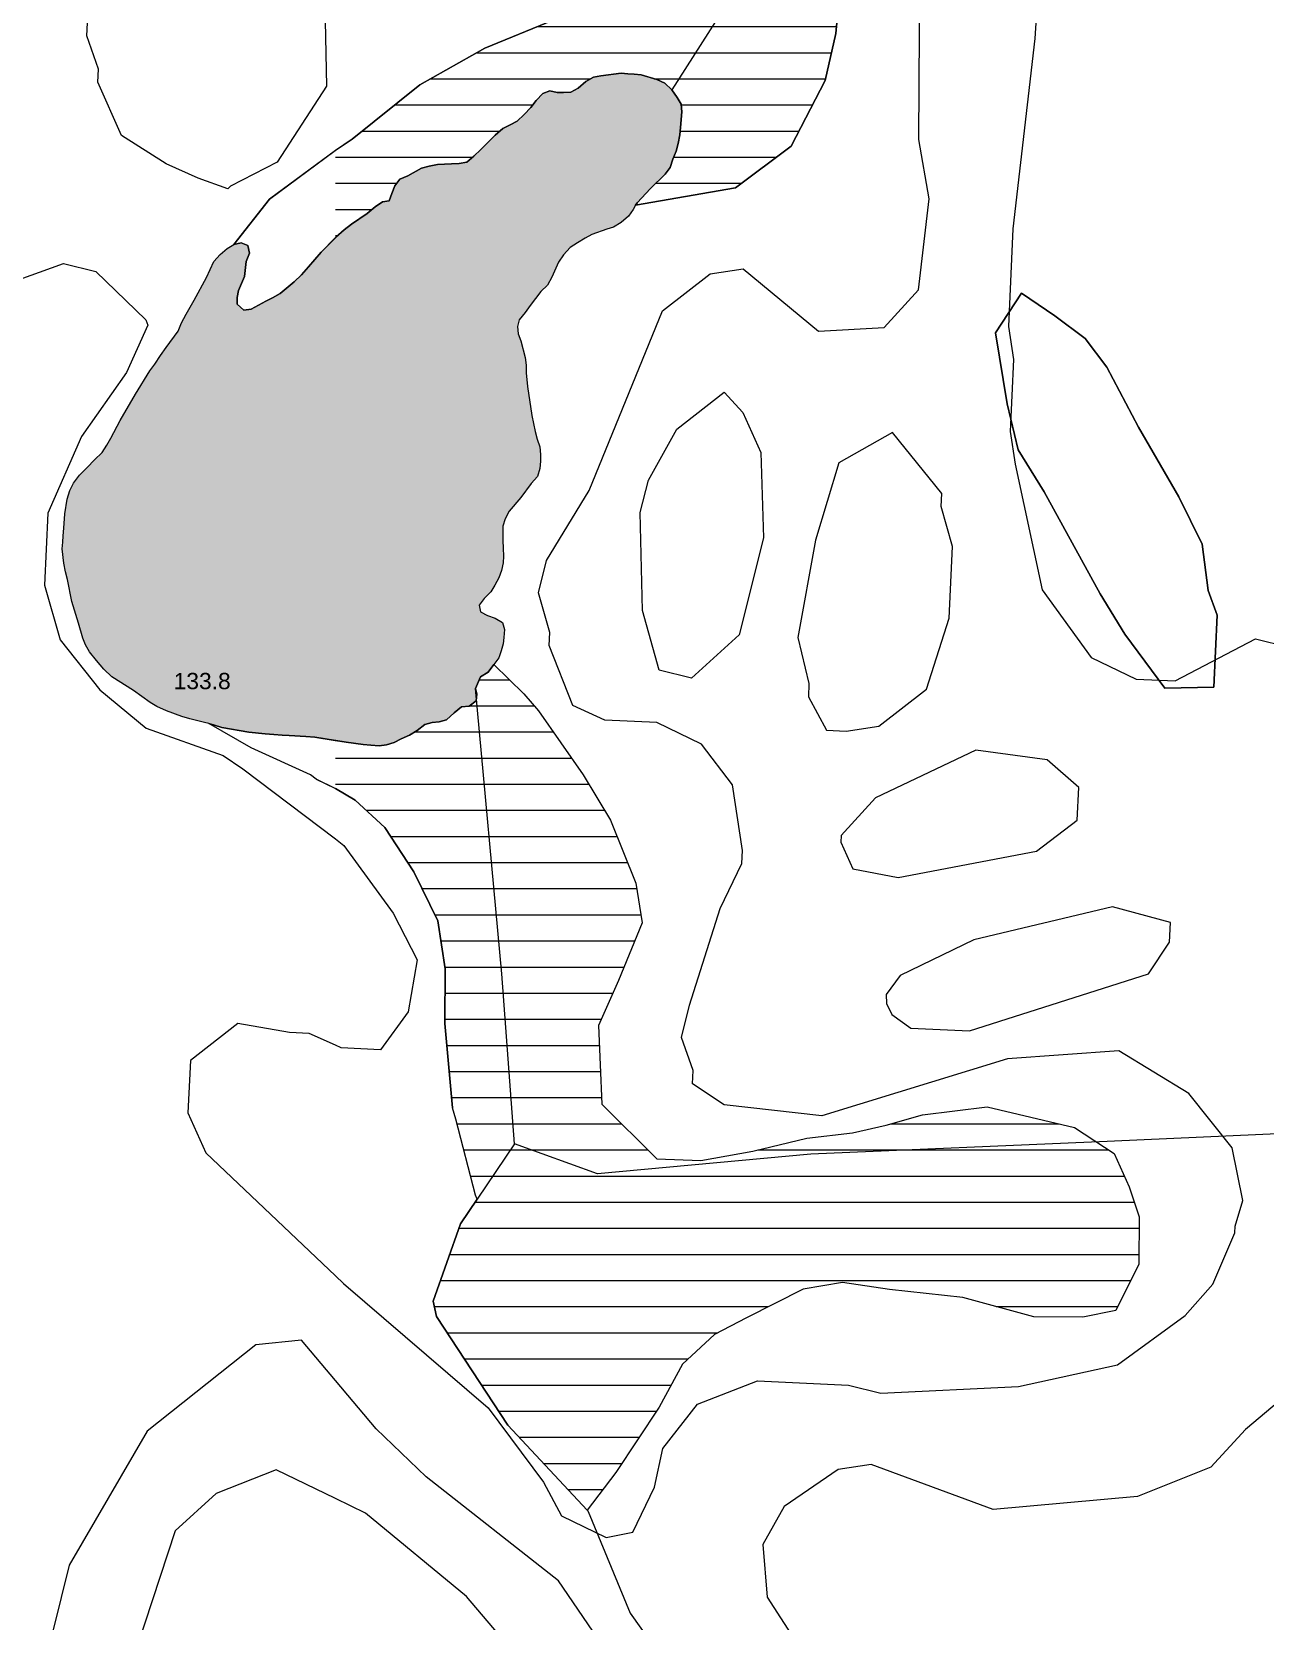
# Model space of a CAD drawing. Header units: millimetres. Extents: x 396621004 to 402046651, y 6785344214 to 6789799943.
# Drawn here: x 399824540 to 400013459, y 6787785402 to 6788028767 of the extents above; entities that cross this region are included whole.
import ezdxf

# ---------------------------------------------------------------- set-up
doc = ezdxf.new("R2010")
doc.units = ezdxf.units.MM
doc.header["$MEASUREMENT"] = 0
for name, color, linetype, lineweight, true_color in [('02 Kalliot _ kivikot_Kynä_nro__102', 7, 'Continuous', 15, 0xcccccc), ('02 Korkeuskayrat_Kynä_nro__62', 7, 'Continuous', 20, 0xaaaaaa), ('02 Maaston rajat_Kynä_nro__82', 7, 'Continuous', 20, 0xaaaaaa), ('02 Suot_Kynä_nro__102', 7, 'Continuous', 15, 0xcccccc), ('02 Vesialueet_Kynä_nro__105', 7, 'Continuous', 15, 0xcae6ff), ('02 Vesistöt_Kynä_nro__105', 7, 'Continuous', 15, 0xcae6ff)]:
    doc.layers.add(name, color=color, linetype=linetype, lineweight=lineweight, true_color=true_color)
doc.layers.add('02 Korkeuskayrat_Kynä_nro__2', color=8, linetype='Continuous', lineweight=15)
doc.layers.add('02 Suot_Kynä_nro__101', color=252, linetype='Continuous', lineweight=15)
doc.styles.add('LUOTU_TYYLI_5', font='')
doc.styles.get('LUOTU_TYYLI_5').set_extended_font_data('Arial')
pattern_1 = [(0, (1245072124.6, 6788065563.7), (0, 4000), [])]

msp = doc.modelspace()

# ---------------------------------------------------------------- hatches: boundary and pattern name
at = {"layer": '02 Suot_Kynä_nro__102', "linetype": 'Continuous', "lineweight": 15, "true_color": 0xcccccc}
h = msp.add_hatch(dxfattribs=at)
h.set_pattern_fill('KAJO___suo', color=254, style=0, pattern_type=2)
h.set_pattern_definition(pattern_1)
h.paths.add_polyline_path([(399915977.55, 6788031828.39), (399904378.35, 6788030568.1), (399893941.6, 6788026257.12), (399883951.29, 6788020665.84), (399873590.34, 6788012343.93), (399871038.01, 6788010613.54), (399871038.01, 6787997240.48), (399871122.25, 6787997320.5), (399872368.93, 6787998460.76), (399873514.53, 6787999290.95), (399875889.97, 6788000961.33), (399877119.8, 6788001951.56), (399878265.4, 6788002711.73), (399879284.65, 6788002861.76), (399879680.56, 6788003992.02), (399880160.7, 6788005192.3), (399880935.66, 6788006212.53), (399882131.8, 6788006732.65), (399884229.26, 6788007882.91), (399885416.98, 6788008182.98), (399886672.09, 6788008463.05), (399888845.36, 6788008533.06), (399890007.81, 6788008593.08), (399891187.1, 6788008813.13), (399892256.89, 6788009723.33), (399893343.53, 6788010723.56), (399895525.22, 6788012954.07), (399896687.67, 6788013944.3), (399897816.42, 6788014544.44), (399898860.94, 6788015084.56), (399899947.57, 6788016084.79), (399900958.4, 6788017165.04), (399901817.6, 6788018255.29), (399902828.42, 6788019335.53), (399903864.52, 6788019715.62), (399905001.69, 6788019475.57), (399906004.09, 6788019465.56), (399907090.73, 6788019535.58), (399908219.48, 6788020145.72), (399909381.93, 6788021135.94), (399910594.92, 6788021816.1), (399911689.98, 6788022036.15), (399914815.11, 6788022416.24), (399915809.08, 6788022336.22), (399916811.48, 6788022256.2), (399917881.27, 6788022176.18), (399920298.83, 6788021436.01), (399921494.97, 6788020885.89), (399922573.18, 6788019875.66), (399923415.53, 6788018725.39), (399924022.03, 6788017675.15), (399924089.42, 6788016504.89), (399923904.1, 6788014124.34), (399923811.44, 6788012974.08), (399923558.73, 6788011683.78), (399923230.22, 6788010473.51), (399922750.07, 6788009273.23), (399922337.32, 6788007992.94), (399921562.36, 6788006972.7), (399919304.85, 6788004752.2), (399917283.2, 6788002591.7), (399917030.5, 6788002201.61), (399932302.36, 6788004862.22), (399940826.97, 6788011253.68), (399946041.14, 6788021295.98), (399947675.3, 6788028487.63), (399948542.93, 6788037849.77), (399952771.54, 6788054093.48), (399954961.66, 6788066026.21), (399957185.47, 6788079559.31), (399955264.91, 6788090071.72), (399952594.65, 6788094332.69), (399951550.13, 6788090861.9), (399951305.85, 6788088711.4), (399950909.94, 6788087591.15), (399949857, 6788087051.02), (399948863.02, 6788087131.04), (399947826.93, 6788087751.18), (399946799.26, 6788088451.35), (399945729.47, 6788089541.59), (399944617.56, 6788090161.74), (399944011.07, 6788090491.81), (399942520.1, 6788074618.18), (399939462.36, 6788060314.91), (399932184.43, 6788049162.36), (399924763.3, 6788038940.02)])
h = msp.add_hatch(dxfattribs=at)
h.set_pattern_fill('KAJO___suo', color=254, style=0, pattern_type=2)
h.set_pattern_definition(pattern_1)
h.paths.add_polyline_path([(399871038.01, 6787912911.19), (399874062.06, 6787911140.78), (399878619.19, 6787906909.81), (399883049.97, 6787900128.26), (399886722.63, 6787892656.55), (399887851.38, 6787885304.87), (399887826.11, 6787876902.95), (399888980.14, 6787864030), (399889493.97, 6787862269.6), (399892509.6, 6787850626.94), (399892779.15, 6787850036.8), (399890193.12, 6787846225.93), (399886023.48, 6787834413.23), (399886537.31, 6787832062.69), (399897437.36, 6787815438.89), (399909584.09, 6787802385.9), (399913972.75, 6787808177.22), (399920644.19, 6787818159.51), (399924182.07, 6787824771.02), (399929126.69, 6787829312.06), (399933987.07, 6787831862.64), (399942671.73, 6787836253.65), (399948719.82, 6787837243.87), (399955930.36, 6787836193.63), (399967133.66, 6787834963.35), (399978016.86, 6787832002.68), (399985513.81, 6787831932.66), (399990559.5, 6787832972.9), (399994114.23, 6787840084.52), (399994173.2, 6787847336.18), (399992614.85, 6787851907.23), (399990332.07, 6787857008.4), (399984241.85, 6787861019.31), (399970882.13, 6787864160.03), (399960967.64, 6787862949.76), (399955416.53, 6787861379.4), (399950244.48, 6787860159.12), (399943269.8, 6787859378.94), (399934989.47, 6787857388.48), (399926995.53, 6787855928.15), (399920256.71, 6787856218.22), (399911858.45, 6787864580.13), (399911361.46, 6787876612.88), (399914410.78, 6787883494.46), (399918032.9, 6787892346.48), (399917038.92, 6787898397.87), (399913197.79, 6787908070.08), (399908986.02, 6787915001.66), (399902154.54, 6787924803.91), (399899913.88, 6787927374.49), (399895306.21, 6787931865.52), (399894421.74, 6787930735.26), (399893276.14, 6787929975.09), (399892484.32, 6787928224.69), (399892686.49, 6787927324.48), (399892602.25, 6787926324.25), (399891532.47, 6787925484.06), (399890370.02, 6787925414.05), (399889215.99, 6787924503.84), (399888053.55, 6787923433.59), (399886941.64, 6787923133.52), (399885855.01, 6787922983.49), (399884743.1, 6787922683.42), (399883589.08, 6787921773.21), (399882384.51, 6787921093.06), (399881095.71, 6787920502.92), (399880051.19, 6787919962.8), (399878863.47, 6787919592.71), (399877768.42, 6787919442.68), (399876462.77, 6787919552.7), (399875308.74, 6787919642.73), (399872714.3, 6787920002.81), (399871038.01, 6787920272.87)])
at = {"layer": '02 Vesistöt_Kynä_nro__105', "linetype": 'Continuous', "lineweight": 0, "true_color": 0x32393f}
for points in [[(399871038.01, 6787997240.48), (399871038.01, 6787920272.87), (399872714.3, 6787920002.81), (399875308.74, 6787919642.73), (399876462.77, 6787919552.7), (399877768.42, 6787919442.68), (399878863.47, 6787919592.71), (399880051.19, 6787919962.8), (399881095.71, 6787920502.92), (399882384.51, 6787921093.06), (399883589.08, 6787921773.21), (399884743.1, 6787922683.42), (399885855.01, 6787922983.49), (399886941.64, 6787923133.52), (399888053.55, 6787923433.59), (399889215.99, 6787924503.84), (399890370.02, 6787925414.05), (399891532.47, 6787925484.06), (399892602.25, 6787926324.25), (399892629.69, 6787926649.98), (399892484.32, 6787928224.69), (399893276.14, 6787929975.09), (399894421.74, 6787930735.26), (399895306.21, 6787931865.52), (399896055.9, 6787932925.76), (399896451.81, 6787933976), (399896763.48, 6787935036.25), (399896839.29, 6787936036.48), (399896940.37, 6787937266.76), (399896628.7, 6787938296.99), (399895525.22, 6787938997.15), (399894320.65, 6787939397.24), (399893284.56, 6787939947.37), (399893057.13, 6787940967.6), (399893832.09, 6787941987.84), (399894834.49, 6787942998.07), (399895457.83, 6787944028.3), (399896089.6, 6787945138.56), (399896485.5, 6787946268.82), (399896738.21, 6787947479.09), (399896814.02, 6787948479.32), (399896755.06, 6787949719.61), (399896696.09, 6787950879.87), (399896704.51, 6787953050.37), (399897024.61, 6787954180.63), (399897656.37, 6787955370.9), (399899450.59, 6787957471.38), (399901008.94, 6787959591.86), (399902019.76, 6787960672.11), (399902339.86, 6787961882.39), (399902432.52, 6787963032.65), (399902432.52, 6787964032.88), (399902373.55, 6787965203.15), (399901927.1, 6787966393.42), (399901632.28, 6787967573.69), (399901126.87, 6787970014.25), (399900469.83, 6787974465.27), (399900250.82, 6787976565.75), (399900259.24, 6787977726.01), (399900124.47, 6787978896.28), (399899467.43, 6787981426.86), (399899012.56, 6787982537.11), (399898945.17, 6787983627.36), (399899189.46, 6787984687.61), (399900124.47, 6787985777.86), (399900899.43, 6787986878.11), (399902533.6, 6787988988.59), (399903544.42, 6787989988.82), (399904176.19, 6787991179.09), (399905203.86, 6787993489.62), (399905987.25, 6787994589.87), (399907006.49, 6787995750.14), (399908143.67, 6787996430.29), (399909280.85, 6787997190.47), (399910325.36, 6787997730.59), (399912633.41, 6787998550.78), (399913661.08, 6787998850.85), (399914798.26, 6787999541), (399915960.71, 6788000531.23), (399916659.86, 6788001561.47), (399917030.5, 6788002201.61), (399917283.2, 6788002591.7), (399919304.85, 6788004752.2), (399921562.36, 6788006972.7), (399922337.32, 6788007992.94), (399922750.07, 6788009273.23), (399923230.22, 6788010473.51), (399923558.73, 6788011683.78), (399923811.44, 6788012974.08), (399923904.1, 6788014124.34), (399924089.42, 6788016504.89), (399924022.03, 6788017675.15), (399923415.53, 6788018725.39), (399922573.18, 6788019875.66), (399921494.97, 6788020885.89), (399920298.83, 6788021436.01), (399917881.27, 6788022176.18), (399916811.48, 6788022256.2), (399915809.08, 6788022336.22), (399914815.11, 6788022416.24), (399911689.98, 6788022036.15), (399910594.92, 6788021816.1), (399909381.93, 6788021135.94), (399908219.48, 6788020145.72), (399907090.73, 6788019535.58), (399906004.09, 6788019465.56), (399905001.69, 6788019475.57), (399903864.52, 6788019715.62), (399902828.42, 6788019335.53), (399901817.6, 6788018255.29), (399900958.4, 6788017165.04), (399899947.57, 6788016084.79), (399898860.94, 6788015084.56), (399897816.42, 6788014544.44), (399896687.67, 6788013944.3), (399895525.22, 6788012954.07), (399893343.53, 6788010723.56), (399892256.89, 6788009723.33), (399891187.1, 6788008813.13), (399890007.81, 6788008593.08), (399888845.36, 6788008533.06), (399886672.09, 6788008463.05), (399885416.98, 6788008182.98), (399884229.26, 6788007882.91), (399882131.8, 6788006732.65), (399880935.66, 6788006212.53), (399880160.7, 6788005192.3), (399879680.56, 6788003992.02), (399879284.65, 6788002861.76), (399878265.4, 6788002711.73), (399877119.8, 6788001951.56), (399875889.97, 6788000961.33), (399873514.53, 6787999290.95), (399872368.93, 6787998460.76), (399871122.25, 6787997320.5)], [(399871038.01, 6787997240.48), (399868856.32, 6787995029.97), (399866902.06, 6787992779.46), (399865874.39, 6787991549.18), (399864711.94, 6787990478.93), (399862563.94, 6787988718.53), (399861426.76, 6787988038.37), (399860382.25, 6787987498.25), (399858124.74, 6787986287.97), (399857029.68, 6787986137.94), (399856018.86, 6787987068.15), (399856018.86, 6787988068.38), (399856187.33, 6787989138.62), (399857122.34, 6787991309.12), (399857383.47, 6787993609.65), (399857872.03, 6787994879.94), (399857653.02, 6787996060.21), (399856600.08, 6787996450.3), (399855462.9, 6787996210.24), (399854452.08, 6787995610.11), (399853373.87, 6787994689.89), (399852438.86, 6787993609.65), (399851318.53, 6787991149.08), (399849423.23, 6787987658.29), (399848176.55, 6787985517.8), (399847452.13, 6787984187.49), (399846963.56, 6787982907.2), (399845144.08, 6787980426.63), (399844276.45, 6787979176.35), (399843400.41, 6787977856.04), (399842625.44, 6787976835.81), (399840418.48, 6787973295), (399838085.16, 6787969234.07), (399836644.73, 6787966563.46), (399836012.97, 6787965453.21), (399835305.39, 6787964342.95), (399834134.52, 6787963202.69), (399833039.46, 6787962052.43), (399831868.59, 6787960902.16), (399830925.16, 6787959671.88), (399830377.63, 6787958551.63), (399829956.45, 6787957191.32), (399829627.93, 6787954980.81), (399829451.04, 6787952750.3), (399829366.8, 6787951600.04), (399829282.57, 6787950599.81), (399829206.76, 6787949599.58), (399829425.77, 6787947419.08), (399829703.74, 6787946088.78), (399829998.57, 6787944898.5), (399830664.03, 6787941527.73), (399831716.97, 6787938196.97), (399832382.43, 6787935906.45), (399832769.91, 6787934876.21), (399833376.4, 6787933815.97), (399834437.77, 6787932505.67), (399835566.52, 6787931175.36), (399836787.93, 6787929995.09), (399840098.38, 6787927884.61), (399842667.56, 6787926064.19), (399843695.23, 6787925444.05), (399845194.62, 6787924783.9), (399847519.51, 6787923903.7), (399848732.5, 6787923573.62), (399851006.86, 6787923013.5), (399851638.62, 6787922833.46), (399852514.67, 6787922583.4), (399853651.84, 6787922263.33), (399857762.53, 6787921553.16), (399860298.01, 6787921283.1), (399861603.66, 6787921183.08), (399862909.31, 6787921073.05), (399863979.09, 6787920993.03), (399866523, 6787920873.01), (399867904.46, 6787920762.98), (399871024.36, 6787920275.01), (399871038.01, 6787920272.87)]]:
    msp.add_hatch(color=250, dxfattribs=at).paths.add_polyline_path(points)

# ---------------------------------------------------------------- linework, layer by layer
at = {"layer": '02 Kalliot _ kivikot_Kynä_nro__102', "color": 254, "linetype": 'Continuous', "lineweight": 15, "true_color": 0xcccccc, "flags": 128}
msp.add_lwpolyline([(400000212.87, 6787957571.4), (400003784.45, 6787950289.74), (400004736.31, 6787943238.12), (400006075.65, 6787939427.25), (400005612.35, 6787928434.74), (399998098.56, 6787928254.7), (399991940.96, 6787936526.59), (399988200.91, 6787942688), (399979608.91, 6787958311.57), (399975633.01, 6787964743.04), (399973931.45, 6787971824.66), (399972137.24, 6787982657.14), (399976146.84, 6787988748.54), (399981251.5, 6787985277.74), (399985859.17, 6787981826.95), (399989178.04, 6787977435.95), (399994038.42, 6787968213.84)], close=True, dxfattribs=at)
at = {"layer": '02 Korkeuskayrat_Kynä_nro__2', "color": 8, "linetype": 'Continuous', "lineweight": 15, "flags": 128}
for points in [[(399814709.86, 6788044001.18), (399813016.73, 6788029057.76), (399798839.92, 6788003681.95), (399795386.28, 6787993829.7), (399797289.99, 6787991739.22), (399797197.34, 6787989738.76), (399802099.83, 6787987508.25), (399812090.14, 6787987058.15), (399829400.5, 6787993269.57), (399834345.11, 6787992039.29), (399842018.95, 6787984677.6), (399842296.92, 6787983867.42), (399839045.44, 6787976595.76), (399832154.99, 6787966793.51), (399827016.64, 6787955060.83), (399826511.23, 6787944038.31), (399828886.66, 6787935646.39), (399834976.87, 6787928004.64), (399842069.49, 6787922163.3), (399853837.16, 6787917932.33), (399856878.06, 6787915921.87), (399871038.01, 6787905199.42)], [(399869656.55, 6788041470.6), (399869378.58, 6788035479.23), (399869690.25, 6788020445.79), (399862142.76, 6788008783.12), (399854965.92, 6788005112.28), (399854586.86, 6788004732.19), (399850021.3, 6788006332.56), (399845118.81, 6788008563.07), (399838304.17, 6788012884.06), (399834682.05, 6788021055.93), (399834766.29, 6788023056.38), (399832997.34, 6788028137.55), (399833460.64, 6788038129.83), (399834185.06, 6788043100.97)], [(399871038.01, 6787838304.12), (399872284.7, 6787837123.85), (399894438.58, 6787818089.49), (399902921.08, 6787806686.88), (399905692.42, 6787801545.71), (399912540.75, 6787798234.95), (399916584.05, 6787799045.14), (399919902.92, 6787805906.71), (399921183.3, 6787811848.06), (399926498.55, 6787818619.61), (399935671.77, 6787822200.43), (399949654.83, 6787821560.29), (399954607.87, 6787820330), (399975675.12, 6787821360.24), (399990845.9, 6787824671), (400001206.85, 6787832202.72), (400005427.04, 6787837013.82), (400008796.45, 6787844865.62), (400008838.57, 6787845865.85), (400010017.86, 6787849816.75), (400008392.12, 6787857898.6), (400001762.8, 6787866220.5), (399991048.07, 6787872711.99), (399973973.57, 6787871501.71), (399945544.15, 6787862789.72), (399930600.81, 6787864480.11), (399925748.85, 6787867700.84), (399925841.51, 6787869701.3), (399924072.57, 6787874792.46), (399925293.98, 6787879743.6), (399929985.89, 6787894536.98), (399933296.34, 6787901398.55), (399933388.99, 6787903399.01), (399931855.91, 6787913481.32), (399927130.31, 6787919702.74), (399920273.56, 6787923013.5), (399912288.05, 6787923383.58), (399907385.55, 6787925614.09), (399903797.13, 6787934786.19), (399903889.79, 6787936786.65), (399902171.39, 6787942868.04), (399903392.8, 6787947819.17), (399909895.76, 6787958531.62), (399921166.45, 6787986047.92), (399928435.96, 6787991719.21), (399933481.65, 6787992489.39), (399945055.59, 6787982947.21), (399955088.01, 6787983487.33), (399960361.14, 6787989258.65), (399962003.73, 6788003191.84), (399960420.11, 6788012273.92), (399960563.31, 6788037299.64)], [(399978716.02, 6788036469.45), (399978168.49, 6788027727.45), (399974807.5, 6787998600.79), (399974116.77, 6787983617.36), (399974883.31, 6787978576.21), (399974386.32, 6787967583.69), (399975152.86, 6787962542.54), (399979280.39, 6787943338.15), (399986811.03, 6787932975.78), (399993667.79, 6787929655.02), (399999656.92, 6787929384.95), (400011972.12, 6787935826.43), (400016916.73, 6787934596.15)], [(399871038.01, 6787905199.42), (399872360.51, 6787904199.19), (399879891.15, 6787893836.82), (399883572.23, 6787886665.18), (399882199.19, 6787878713.36), (399877928.46, 6787872902.03), (399871939.33, 6787873182.1), (399871038.01, 6787873592.19)], [(399871038.01, 6787873592.19), (399867036.84, 6787875402.6), (399864038.06, 6787875542.64), (399856086.24, 6787876912.95), (399848825.16, 6787871241.65), (399848454.53, 6787863249.82), (399851175.33, 6787857118.42), (399871038.01, 6787838304.12)], [(399871038.01, 6787822280.45), (399865874.39, 6787828411.85), (399858840.74, 6787827731.7), (399842212.69, 6787814478.67), (399830259.7, 6787794003.98), (399827800.03, 6787784101.72)], [(399916482.97, 6787775029.64), (399905229.13, 6787791563.42), (399884936.84, 6787807507.07), (399877271.43, 6787814868.76), (399871038.01, 6787822280.45)], [(399871038.01, 6787804176.31), (399861957.45, 6787808567.31), (399852784.22, 6787804976.49), (399846517.11, 6787799265.19), (399840696.45, 6787781511.12)], [(399904403.62, 6787773579.31), (399891102.87, 6787789202.88), (399875670.96, 6787801925.79), (399871038.01, 6787804176.31)]]:
    msp.add_lwpolyline(points, dxfattribs=at)
for points in [[(399930609.23, 6787973605.07), (399933473.23, 6787970464.35), (399936194.03, 6787964332.95), (399936589.94, 6787951299.97), (399932908.85, 6787936456.57), (399925597.23, 6787929785.05), (399920644.19, 6787931015.33), (399918058.17, 6787940137.41), (399917746.5, 6787955170.85), (399918976.33, 6787960121.99), (399923339.72, 6787967923.77)], [(399949250.5, 6787921693.19), (399954287.78, 6787922453.37), (399961557.28, 6787928134.67), (399965061.47, 6787938987.15), (399965566.89, 6787949969.66), (399963840.06, 6787956061.06), (399963932.72, 6787958051.51), (399956351.54, 6787967413.65), (399948130.17, 6787962782.59), (399944583.87, 6787950939.89), (399941896.76, 6787936036.48), (399943573.04, 6787928954.86), (399943480.39, 6787926954.4), (399946251.73, 6787921823.22)], [(399948467.12, 6787904709.31), (399950286.6, 6787900618.37), (399957227.59, 6787899298.07), (399978438.04, 6787903328.99), (399984663.03, 6787908050.07), (399984890.47, 6787913041.22), (399980080.63, 6787917272.18), (399969138.46, 6787918772.53), (399953782.36, 6787911470.86), (399948517.66, 6787905699.54)], [(399955433.38, 6787880003.66), (399956267.31, 6787878313.27), (399959173.42, 6787876182.78), (399968161.33, 6787875772.69), (399995596.78, 6787884524.69), (399998822.99, 6787889375.8), (399998957.76, 6787892376.49), (399990062.51, 6787894787.04), (399968809.94, 6787889755.89), (399957539.26, 6787884264.63), (399955408.11, 6787881363.97)], [(399936522.55, 6787797134.7), (399937154.31, 6787789092.86), (399941829.37, 6787781871.21), (399956309.42, 6787770188.53), (399975321.33, 6787748293.52), (399986036.07, 6787741802.04), (399997980.63, 6787740251.68), (400019376.4, 6787748273.52), (400045034.48, 6787762116.69), (400063616.79, 6787774279.47), (400067845.41, 6787779090.57), (400070203.99, 6787786992.38), (400067575.85, 6787795114.24), (400057046.44, 6787805616.64), (400043476.13, 6787815248.84), (400030941.91, 6787825831.26), (400023950.38, 6787826151.34), (400010413.77, 6787814758.73), (400005140.64, 6787808997.41), (399993920.49, 6787804506.38), (399971808.72, 6787802515.93), (399953100.06, 6787809387.5), (399948062.79, 6787808617.33), (399939790.88, 6787802986.04)]]:
    msp.add_lwpolyline(points, close=True, dxfattribs=at)
at = {"layer": '02 Maaston rajat_Kynä_nro__82', "color": 253, "linetype": 'Continuous', "lineweight": 20, "true_color": 0xaaaaaa}
msp.add_line((399868123.47, 6787914351.52), (399871038.01, 6787912911.19), dxfattribs=at)
at = {"layer": '02 Maaston rajat_Kynä_nro__82', "color": 253, "linetype": 'Continuous', "lineweight": 20, "true_color": 0xaaaaaa, "flags": 128}
for points in [[(399924763.3, 6788038940.02), (399915977.55, 6788031828.39), (399904378.35, 6788030568.1), (399893941.6, 6788026257.12), (399883951.29, 6788020665.84), (399873590.34, 6788012343.93), (399871038.01, 6788010613.54)], [(399917030.5, 6788002201.61), (399932302.36, 6788004862.22), (399940826.97, 6788011253.68), (399946041.14, 6788021295.98), (399947675.3, 6788028487.63), (399948542.93, 6788037849.77)], [(399871038.01, 6787997240.48), (399871122.25, 6787997320.5), (399872368.93, 6787998460.76), (399873514.53, 6787999290.95), (399875889.97, 6788000961.33), (399877119.8, 6788001951.56), (399878265.4, 6788002711.73), (399879284.65, 6788002861.76), (399879680.56, 6788003992.02), (399880160.7, 6788005192.3), (399880935.66, 6788006212.53), (399882131.8, 6788006732.65), (399884229.26, 6788007882.91), (399885416.98, 6788008182.98), (399886672.09, 6788008463.05), (399888845.36, 6788008533.06), (399890007.81, 6788008593.08), (399891187.1, 6788008813.13), (399892256.89, 6788009723.33), (399893343.53, 6788010723.56), (399895525.22, 6788012954.07), (399896687.67, 6788013944.3), (399897816.42, 6788014544.44), (399898860.94, 6788015084.56), (399899947.57, 6788016084.79), (399900958.4, 6788017165.04), (399901817.6, 6788018255.29), (399902828.42, 6788019335.53), (399903864.52, 6788019715.62), (399905001.69, 6788019475.57), (399906004.09, 6788019465.56), (399907090.73, 6788019535.58), (399908219.48, 6788020145.72), (399909381.93, 6788021135.94), (399910594.92, 6788021816.1), (399911689.98, 6788022036.15), (399914815.11, 6788022416.24), (399915809.08, 6788022336.22), (399916811.48, 6788022256.2), (399917881.27, 6788022176.18), (399920298.83, 6788021436.01), (399921494.97, 6788020885.89), (399922573.18, 6788019875.66)], [(399922573.18, 6788019875.66), (399923415.53, 6788018725.39), (399924022.03, 6788017675.15), (399924089.42, 6788016504.89), (399923904.1, 6788014124.34), (399923811.44, 6788012974.08), (399923558.73, 6788011683.78), (399923230.22, 6788010473.51), (399922750.07, 6788009273.23), (399922337.32, 6788007992.94), (399921562.36, 6788006972.7), (399919304.85, 6788004752.2), (399917283.2, 6788002591.7), (399917030.5, 6788002201.61)], [(399871038.01, 6788010613.54), (399860946.62, 6788003121.82), (399855462.9, 6787996210.24)], [(399917030.5, 6788002201.61), (399916659.86, 6788001561.47), (399915960.71, 6788000531.23), (399914798.26, 6787999541), (399913661.08, 6787998850.85), (399912633.41, 6787998550.78), (399910325.36, 6787997730.59), (399909280.85, 6787997190.47), (399908143.67, 6787996430.29), (399907006.49, 6787995750.14), (399905987.25, 6787994589.87), (399905203.86, 6787993489.62), (399904176.19, 6787991179.09), (399903544.42, 6787989988.82), (399902533.6, 6787988988.59), (399900899.43, 6787986878.11), (399900124.47, 6787985777.86), (399899189.46, 6787984687.61), (399898945.17, 6787983627.36), (399899012.56, 6787982537.11), (399899467.43, 6787981426.86), (399900124.47, 6787978896.28), (399900259.24, 6787977726.01), (399900250.82, 6787976565.75), (399900469.83, 6787974465.27), (399901126.87, 6787970014.25), (399901632.28, 6787967573.69), (399901927.1, 6787966393.42), (399902373.55, 6787965203.15), (399902432.52, 6787964032.88), (399902432.52, 6787963032.65), (399902339.86, 6787961882.39), (399902019.76, 6787960672.11), (399901008.94, 6787959591.86), (399899450.59, 6787957471.38), (399897656.37, 6787955370.9), (399897024.61, 6787954180.63), (399896704.51, 6787953050.37), (399896696.09, 6787950879.87), (399896755.06, 6787949719.61), (399896814.02, 6787948479.32), (399896738.21, 6787947479.09), (399896485.5, 6787946268.82), (399896089.6, 6787945138.56), (399895457.83, 6787944028.3), (399894834.49, 6787942998.07), (399893832.09, 6787941987.84), (399893057.13, 6787940967.6), (399893284.56, 6787939947.37), (399894320.65, 6787939397.24), (399895525.22, 6787938997.15), (399896628.7, 6787938296.99), (399896940.37, 6787937266.76), (399896839.29, 6787936036.48), (399896763.48, 6787935036.25), (399896451.81, 6787933976), (399896055.9, 6787932925.76), (399895306.21, 6787931865.52)], [(399855462.9, 6787996210.24), (399856600.08, 6787996450.3), (399857653.02, 6787996060.21), (399857872.03, 6787994879.94), (399857383.47, 6787993609.65), (399857122.34, 6787991309.12), (399856187.33, 6787989138.62), (399856018.86, 6787988068.38), (399856018.86, 6787987068.15), (399857029.68, 6787986137.94), (399858124.74, 6787986287.97), (399860382.25, 6787987498.25), (399861426.76, 6787988038.37), (399862563.94, 6787988718.53), (399864711.94, 6787990478.93), (399865874.39, 6787991549.18), (399866902.06, 6787992779.46), (399868856.32, 6787995029.97), (399871038.01, 6787997240.48)], [(399851638.62, 6787922833.46), (399851006.86, 6787923013.5), (399848732.5, 6787923573.62), (399847519.51, 6787923903.7), (399845194.62, 6787924783.9), (399843695.23, 6787925444.05), (399842667.56, 6787926064.19), (399840098.38, 6787927884.61), (399836787.93, 6787929995.09), (399835566.52, 6787931175.36), (399834437.77, 6787932505.67), (399833376.4, 6787933815.97), (399832769.91, 6787934876.21), (399832382.43, 6787935906.45), (399831716.97, 6787938196.97), (399830664.03, 6787941527.73), (399829998.57, 6787944898.5), (399829703.74, 6787946088.78), (399829425.77, 6787947419.08), (399829206.76, 6787949599.58), (399829282.57, 6787950599.81), (399829366.8, 6787951600.04), (399829451.04, 6787952750.3), (399829627.93, 6787954980.81), (399829956.45, 6787957191.32), (399830377.63, 6787958551.63), (399830925.16, 6787959671.88), (399831868.59, 6787960902.16), (399833039.46, 6787962052.43), (399834134.52, 6787963202.69), (399835305.39, 6787964342.95), (399836012.97, 6787965453.21), (399836644.73, 6787966563.46), (399838085.16, 6787969234.07), (399840418.48, 6787973295), (399842625.44, 6787976835.81), (399843400.41, 6787977856.04), (399844276.45, 6787979176.35), (399845144.08, 6787980426.63), (399846963.56, 6787982907.2), (399847452.13, 6787984187.49), (399848176.55, 6787985517.8), (399849423.23, 6787987658.29), (399851318.53, 6787991149.08), (399852438.86, 6787993609.65), (399853373.87, 6787994689.89), (399854452.08, 6787995610.11), (399855462.9, 6787996210.24)], [(399895306.21, 6787931865.52), (399894421.74, 6787930735.26), (399893276.14, 6787929975.09), (399892484.32, 6787928224.69)], [(399895306.21, 6787931865.52), (399899913.88, 6787927374.49), (399902154.54, 6787924803.91), (399908986.02, 6787915001.66), (399913197.79, 6787908070.08), (399917038.92, 6787898397.87), (399918032.9, 6787892346.48), (399914410.78, 6787883494.46), (399911361.46, 6787876612.88), (399911858.45, 6787864580.13), (399920256.71, 6787856218.22), (399926995.53, 6787855928.15), (399934989.47, 6787857388.48)], [(399892484.32, 6787928224.69), (399892686.49, 6787927324.48), (399892602.25, 6787926324.25), (399891532.47, 6787925484.06), (399890370.02, 6787925414.05), (399889215.99, 6787924503.84), (399888053.55, 6787923433.59), (399886941.64, 6787923133.52), (399885855.01, 6787922983.49), (399884743.1, 6787922683.42), (399883589.08, 6787921773.21), (399882384.51, 6787921093.06), (399881095.71, 6787920502.92), (399880051.19, 6787919962.8), (399878863.47, 6787919592.71), (399877768.42, 6787919442.68), (399876462.77, 6787919552.7), (399875308.74, 6787919642.73), (399872714.3, 6787920002.81), (399871038.01, 6787920272.87)], [(399868123.47, 6787914351.52), (399867213.73, 6787915011.67), (399858141.59, 6787919152.61), (399851638.62, 6787922833.46)], [(399871038.01, 6787920272.87), (399867904.46, 6787920762.98), (399866523, 6787920873.01), (399863979.09, 6787920993.03), (399862909.31, 6787921073.05), (399861603.66, 6787921183.08), (399860298.01, 6787921283.1), (399857762.53, 6787921553.16), (399853651.84, 6787922263.33), (399852514.67, 6787922583.4), (399851638.62, 6787922833.46)], [(399871038.01, 6787912911.19), (399874062.06, 6787911140.78), (399878619.19, 6787906909.81), (399883049.97, 6787900128.26), (399886722.63, 6787892656.55), (399887851.38, 6787885304.87), (399887826.11, 6787876902.95), (399888980.14, 6787864030)], [(399892779.15, 6787850036.8), (399892509.6, 6787850626.94), (399889493.97, 6787862269.6), (399888980.14, 6787864030)], [(399970882.13, 6787864160.03), (399984241.85, 6787861019.31), (399990332.07, 6787857008.4), (399992614.85, 6787851907.23), (399994173.2, 6787847336.18), (399994114.23, 6787840084.52), (399990559.5, 6787832972.9), (399985513.81, 6787831932.66), (399978016.86, 6787832002.68), (399967133.66, 6787834963.35), (399955930.36, 6787836193.63), (399948719.82, 6787837243.87), (399942671.73, 6787836253.65), (399933987.07, 6787831862.64), (399929126.69, 6787829312.06), (399924182.07, 6787824771.02), (399920644.19, 6787818159.51), (399913972.75, 6787808177.22), (399909584.09, 6787802385.9)], [(399934989.47, 6787857388.48), (399943269.8, 6787859378.94), (399950244.48, 6787860159.12), (399955416.53, 6787861379.4), (399960967.64, 6787862949.76), (399970882.13, 6787864160.03)]]:
    msp.add_lwpolyline(points, dxfattribs=at)
msp.add_lwpolyline([(400000212.87, 6787957571.4), (399994038.42, 6787968213.84), (399989178.04, 6787977435.95), (399985859.17, 6787981826.95), (399981251.5, 6787985277.74), (399976146.84, 6787988748.54), (399972137.24, 6787982657.14), (399973931.45, 6787971824.66), (399975633.01, 6787964743.04), (399979608.91, 6787958311.57), (399988200.91, 6787942688), (399991940.96, 6787936526.59), (399998098.56, 6787928254.7), (400005612.35, 6787928434.74), (400006075.65, 6787939427.25), (400004736.31, 6787943238.12), (400003784.45, 6787950289.74)], close=True, dxfattribs=at)
at = {"layer": '02 Suot_Kynä_nro__101', "color": 252, "linetype": 'Continuous', "lineweight": 15, "flags": 128}
for points in [[(399948542.93, 6788037849.77), (399947675.3, 6788028487.63), (399946041.14, 6788021295.98), (399940826.97, 6788011253.68), (399932302.36, 6788004862.22), (399917030.5, 6788002201.61), (399917283.2, 6788002591.7), (399919304.85, 6788004752.2), (399921562.36, 6788006972.7), (399922337.32, 6788007992.94), (399922750.07, 6788009273.23), (399923230.22, 6788010473.51), (399923558.73, 6788011683.78), (399923811.44, 6788012974.08), (399923904.1, 6788014124.34), (399924089.42, 6788016504.89), (399924022.03, 6788017675.15), (399923415.53, 6788018725.39), (399922573.18, 6788019875.66), (399921494.97, 6788020885.89), (399920298.83, 6788021436.01), (399917881.27, 6788022176.18), (399916811.48, 6788022256.2), (399915809.08, 6788022336.22), (399914815.11, 6788022416.24), (399911689.98, 6788022036.15), (399910594.92, 6788021816.1), (399909381.93, 6788021135.94), (399908219.48, 6788020145.72), (399907090.73, 6788019535.58), (399906004.09, 6788019465.56), (399905001.69, 6788019475.57), (399903864.52, 6788019715.62), (399902828.42, 6788019335.53), (399901817.6, 6788018255.29), (399900958.4, 6788017165.04), (399899947.57, 6788016084.79), (399898860.94, 6788015084.56), (399897816.42, 6788014544.44), (399896687.67, 6788013944.3), (399895525.22, 6788012954.07), (399893343.53, 6788010723.56), (399892256.89, 6788009723.33), (399891187.1, 6788008813.13), (399890007.81, 6788008593.08), (399888845.36, 6788008533.06), (399886672.09, 6788008463.05), (399885416.98, 6788008182.98), (399884229.26, 6788007882.91), (399882131.8, 6788006732.65), (399880935.66, 6788006212.53), (399880160.7, 6788005192.3), (399879680.56, 6788003992.02), (399879284.65, 6788002861.76), (399878265.4, 6788002711.73), (399877119.8, 6788001951.56), (399875889.97, 6788000961.33), (399873514.53, 6787999290.95), (399872368.93, 6787998460.76), (399871122.25, 6787997320.5), (399871046.31, 6787997248.36)], [(399871046.31, 6788010619.16), (399873590.34, 6788012343.93), (399883951.29, 6788020665.84), (399893941.6, 6788026257.12), (399904378.35, 6788030568.1)], [(399871018.66, 6787997220.87), (399868856.32, 6787995029.97), (399866902.06, 6787992779.46), (399865874.39, 6787991549.18), (399864711.94, 6787990478.93), (399862563.94, 6787988718.53), (399861426.76, 6787988038.37), (399860382.25, 6787987498.25), (399858124.74, 6787986287.97), (399857029.68, 6787986137.94), (399856018.86, 6787987068.15), (399856018.86, 6787988068.38), (399856187.33, 6787989138.62), (399857122.34, 6787991309.12), (399857383.47, 6787993609.65), (399857872.03, 6787994879.94), (399857653.02, 6787996060.21), (399856600.08, 6787996450.3), (399855462.9, 6787996210.24), (399860946.62, 6788003121.82), (399871018.66, 6788010599.17)], [(399871055.78, 6787920270.01), (399872714.3, 6787920002.81), (399875308.74, 6787919642.73), (399876462.77, 6787919552.7), (399877768.42, 6787919442.68), (399878863.47, 6787919592.71), (399880051.19, 6787919962.8), (399881095.71, 6787920502.92), (399882384.51, 6787921093.06), (399883589.08, 6787921773.21), (399884743.1, 6787922683.42), (399885855.01, 6787922983.49), (399886941.64, 6787923133.52), (399888053.55, 6787923433.59), (399889215.99, 6787924503.84), (399890370.02, 6787925414.05), (399891532.47, 6787925484.06), (399892602.25, 6787926324.25), (399892686.49, 6787927324.48), (399892484.32, 6787928224.69), (399893276.14, 6787929975.09), (399894421.74, 6787930735.26), (399895306.21, 6787931865.52), (399899913.88, 6787927374.49), (399902154.54, 6787924803.91), (399908986.02, 6787915001.66), (399913197.79, 6787908070.08), (399917038.92, 6787898397.87), (399918032.9, 6787892346.48), (399914410.78, 6787883494.46), (399911361.46, 6787876612.88), (399911858.45, 6787864580.13), (399920256.71, 6787856218.22), (399926995.53, 6787855928.15), (399934989.47, 6787857388.48), (399943269.8, 6787859378.94), (399950244.48, 6787860159.12), (399955416.53, 6787861379.4), (399960967.64, 6787862949.76), (399970882.13, 6787864160.03), (399984241.85, 6787861019.31), (399990332.07, 6787857008.4), (399992614.85, 6787851907.23), (399994173.2, 6787847336.18), (399994114.23, 6787840084.52), (399990559.5, 6787832972.9), (399985513.81, 6787831932.66), (399978016.86, 6787832002.68), (399967133.66, 6787834963.35), (399955930.36, 6787836193.63), (399948719.82, 6787837243.87), (399942671.73, 6787836253.65), (399933987.07, 6787831862.64), (399929126.69, 6787829312.06), (399924182.07, 6787824771.02), (399920644.19, 6787818159.51), (399913972.75, 6787808177.22), (399909584.09, 6787802385.9), (399897437.36, 6787815438.89), (399886537.31, 6787832062.69), (399886023.48, 6787834413.23), (399890193.12, 6787846225.93), (399892779.15, 6787850036.8), (399892509.6, 6787850626.94), (399889493.97, 6787862269.6), (399888980.14, 6787864030), (399887826.11, 6787876902.95), (399887851.38, 6787885304.87), (399886722.63, 6787892656.55), (399883049.97, 6787900128.26), (399878619.19, 6787906909.81), (399874062.06, 6787911140.78), (399871055.78, 6787912900.79)], [(399871024.36, 6787912917.93), (399868123.47, 6787914351.52), (399867213.73, 6787915011.67), (399858141.59, 6787919152.61), (399851638.62, 6787922833.46), (399852514.67, 6787922583.4), (399853651.84, 6787922263.33), (399857762.53, 6787921553.16), (399860298.01, 6787921283.1), (399861603.66, 6787921183.08), (399862909.31, 6787921073.05), (399863979.09, 6787920993.03), (399866523, 6787920873.01), (399867904.46, 6787920762.98), (399871024.36, 6787920275.01)]]:
    msp.add_lwpolyline(points, dxfattribs=at)
at = {"layer": '02 Vesialueet_Kynä_nro__105', "color": 254, "linetype": 'Continuous', "lineweight": 15, "true_color": 0xcae6ff}
for p, q in [((399934467.21, 6788038499.92), (399922573.18, 6788019875.66)), ((399898490.3, 6787858478.73), (399892779.15, 6787850036.8))]:
    msp.add_line(p, q, dxfattribs=at)
at = {"layer": '02 Vesialueet_Kynä_nro__105', "color": 254, "linetype": 'Continuous', "lineweight": 15, "true_color": 0xcae6ff, "flags": 128}
for points in [[(399871122.25, 6787997320.5), (399872368.93, 6787998460.76), (399873514.53, 6787999290.95), (399875889.97, 6788000961.33), (399877119.8, 6788001951.56), (399878265.4, 6788002711.73), (399879284.65, 6788002861.76), (399879680.56, 6788003992.02), (399880160.7, 6788005192.3), (399880935.66, 6788006212.53), (399882131.8, 6788006732.65), (399884229.26, 6788007882.91), (399885416.98, 6788008182.98), (399886672.09, 6788008463.05), (399888845.36, 6788008533.06), (399890007.81, 6788008593.08), (399891187.1, 6788008813.13), (399892256.89, 6788009723.33), (399893343.53, 6788010723.56), (399895525.22, 6788012954.07), (399896687.67, 6788013944.3), (399897816.42, 6788014544.44), (399898860.94, 6788015084.56), (399899947.57, 6788016084.79), (399900958.4, 6788017165.04), (399901817.6, 6788018255.29), (399902828.42, 6788019335.53), (399903864.52, 6788019715.62), (399905001.69, 6788019475.57), (399906004.09, 6788019465.56), (399907090.73, 6788019535.58), (399908219.48, 6788020145.72), (399909381.93, 6788021135.94), (399910594.92, 6788021816.1), (399911689.98, 6788022036.15), (399914815.11, 6788022416.24), (399915809.08, 6788022336.22), (399916811.48, 6788022256.2), (399917881.27, 6788022176.18), (399920298.83, 6788021436.01), (399921494.97, 6788020885.89), (399922573.18, 6788019875.66), (399923415.53, 6788018725.39), (399924022.03, 6788017675.15), (399924089.42, 6788016504.89), (399923904.1, 6788014124.34), (399923811.44, 6788012974.08), (399923558.73, 6788011683.78), (399923230.22, 6788010473.51), (399922750.07, 6788009273.23), (399922337.32, 6788007992.94), (399921562.36, 6788006972.7), (399919304.85, 6788004752.2), (399917283.2, 6788002591.7), (399917030.5, 6788002201.61), (399916659.86, 6788001561.47), (399915960.71, 6788000531.23), (399914798.26, 6787999541), (399913661.08, 6787998850.85), (399912633.41, 6787998550.78), (399910325.36, 6787997730.59), (399909280.85, 6787997190.47), (399908143.67, 6787996430.29), (399907006.49, 6787995750.14), (399905987.25, 6787994589.87), (399905203.86, 6787993489.62), (399904176.19, 6787991179.09), (399903544.42, 6787989988.82), (399902533.6, 6787988988.59), (399900899.43, 6787986878.11), (399900124.47, 6787985777.86), (399899189.46, 6787984687.61), (399898945.17, 6787983627.36), (399899012.56, 6787982537.11), (399899467.43, 6787981426.86), (399900124.47, 6787978896.28), (399900259.24, 6787977726.01), (399900250.82, 6787976565.75), (399900469.83, 6787974465.27), (399901126.87, 6787970014.25), (399901632.28, 6787967573.69), (399901927.1, 6787966393.42), (399902373.55, 6787965203.15), (399902432.52, 6787964032.88), (399902432.52, 6787963032.65), (399902339.86, 6787961882.39), (399902019.76, 6787960672.11), (399901008.94, 6787959591.86), (399899450.59, 6787957471.38), (399897656.37, 6787955370.9), (399897024.61, 6787954180.63), (399896704.51, 6787953050.37), (399896696.09, 6787950879.87), (399896755.06, 6787949719.61), (399896814.02, 6787948479.32), (399896738.21, 6787947479.09), (399896485.5, 6787946268.82), (399896089.6, 6787945138.56), (399895457.83, 6787944028.3), (399894834.49, 6787942998.07), (399893832.09, 6787941987.84), (399893057.13, 6787940967.6), (399893284.56, 6787939947.37), (399894320.65, 6787939397.24), (399895525.22, 6787938997.15), (399896628.7, 6787938296.99), (399896940.37, 6787937266.76), (399896839.29, 6787936036.48), (399896763.48, 6787935036.25), (399896451.81, 6787933976), (399896055.9, 6787932925.76), (399895306.21, 6787931865.52), (399894421.74, 6787930735.26), (399893276.14, 6787929975.09), (399892484.32, 6787928224.69), (399892686.49, 6787927324.48), (399892602.25, 6787926324.25), (399891532.47, 6787925484.06), (399890370.02, 6787925414.05), (399889215.99, 6787924503.84), (399888053.55, 6787923433.59), (399886941.64, 6787923133.52), (399885855.01, 6787922983.49), (399884743.1, 6787922683.42), (399883589.08, 6787921773.21), (399882384.51, 6787921093.06), (399881095.71, 6787920502.92), (399880051.19, 6787919962.8), (399878863.47, 6787919592.71), (399877768.42, 6787919442.68), (399876462.77, 6787919552.7), (399875308.74, 6787919642.73), (399872714.3, 6787920002.81), (399871122.25, 6787920259.3)], [(399871023.24, 6787920275.18), (399867904.46, 6787920762.98), (399866523, 6787920873.01), (399863979.09, 6787920993.03), (399862909.31, 6787921073.05), (399861603.66, 6787921183.08), (399860298.01, 6787921283.1), (399857762.53, 6787921553.16), (399853651.84, 6787922263.33), (399852514.67, 6787922583.4), (399851638.62, 6787922833.46), (399851006.86, 6787923013.5), (399848732.5, 6787923573.62), (399847519.51, 6787923903.7), (399845194.62, 6787924783.9), (399843695.23, 6787925444.05), (399842667.56, 6787926064.19), (399840098.38, 6787927884.61), (399836787.93, 6787929995.09), (399835566.52, 6787931175.36), (399834437.77, 6787932505.67), (399833376.4, 6787933815.97), (399832769.91, 6787934876.21), (399832382.43, 6787935906.45), (399831716.97, 6787938196.97), (399830664.03, 6787941527.73), (399829998.57, 6787944898.5), (399829703.74, 6787946088.78), (399829425.77, 6787947419.08), (399829206.76, 6787949599.58), (399829282.57, 6787950599.81), (399829366.8, 6787951600.04), (399829451.04, 6787952750.3), (399829627.93, 6787954980.81), (399829956.45, 6787957191.32), (399830377.63, 6787958551.63), (399830925.16, 6787959671.88), (399831868.59, 6787960902.16), (399833039.46, 6787962052.43), (399834134.52, 6787963202.69), (399835305.39, 6787964342.95), (399836012.97, 6787965453.21), (399836644.73, 6787966563.46), (399838085.16, 6787969234.07), (399840418.48, 6787973295), (399842625.44, 6787976835.81), (399843400.41, 6787977856.04), (399844276.45, 6787979176.35), (399845144.08, 6787980426.63), (399846963.56, 6787982907.2), (399847452.13, 6787984187.49), (399848176.55, 6787985517.8), (399849423.23, 6787987658.29), (399851318.53, 6787991149.08), (399852438.86, 6787993609.65), (399853373.87, 6787994689.89), (399854452.08, 6787995610.11), (399855462.9, 6787996210.24), (399856600.08, 6787996450.3), (399857653.02, 6787996060.21), (399857872.03, 6787994879.94), (399857383.47, 6787993609.65), (399857122.34, 6787991309.12), (399856187.33, 6787989138.62), (399856018.86, 6787988068.38), (399856018.86, 6787987068.15), (399857029.68, 6787986137.94), (399858124.74, 6787986287.97), (399860382.25, 6787987498.25), (399861426.76, 6787988038.37), (399862563.94, 6787988718.53), (399864711.94, 6787990478.93), (399865874.39, 6787991549.18), (399866902.06, 6787992779.46), (399868856.32, 6787995029.97), (399871023.24, 6787997225.51)], [(399898490.3, 6787858478.73), (399896519.2, 6787884514.69), (399892484.32, 6787928224.69)], [(400129413, 6787826171.34), (400105094.26, 6787835413.46), (400042212.6, 6787860279.14), (400035229.49, 6787860899.29), (400017624.31, 6787860119.11), (399989245.43, 6787858868.82), (399943884.71, 6787856928.38), (399911201.41, 6787853927.69), (399898490.3, 6787858478.73)], [(399892779.15, 6787850036.8), (399890193.12, 6787846225.93), (399886023.48, 6787834413.23), (399886537.31, 6787832062.69)], [(399886537.31, 6787832062.69), (399897437.36, 6787815438.89), (399909584.09, 6787802385.9)], [(399909584.09, 6787802385.9), (399909769.41, 6787802185.85), (399916204.99, 6787786612.29), (399928225.37, 6787769668.41), (399940018.31, 6787750283.98), (399948888.29, 6787737561.07), (399957581.38, 6787727888.86), (399964480.25, 6787724238.02)]]:
    msp.add_lwpolyline(points, dxfattribs=at)

# ---------------------------------------------------------------- texts
at = {"layer": '02 Korkeuskayrat_Kynä_nro__62', "color": 253, "linetype": 'Continuous', "lineweight": 20, "true_color": 0xaaaaaa, "insert": (399846271.31, 6787928070.06), "char_height": 2500, "attachment_point": 7, "style": 'LUOTU_TYYLI_5'}
msp.add_mtext('\\A1;{\\pql;\\fArial|b0|i0|c0|p34;133.8}', dxfattribs=at)
msp.add_mtext('\\A1;{\\pql;\\fArial|b0|i0|c0|p34;133.8}', dxfattribs=at)

doc.saveas('drawing.dxf')
